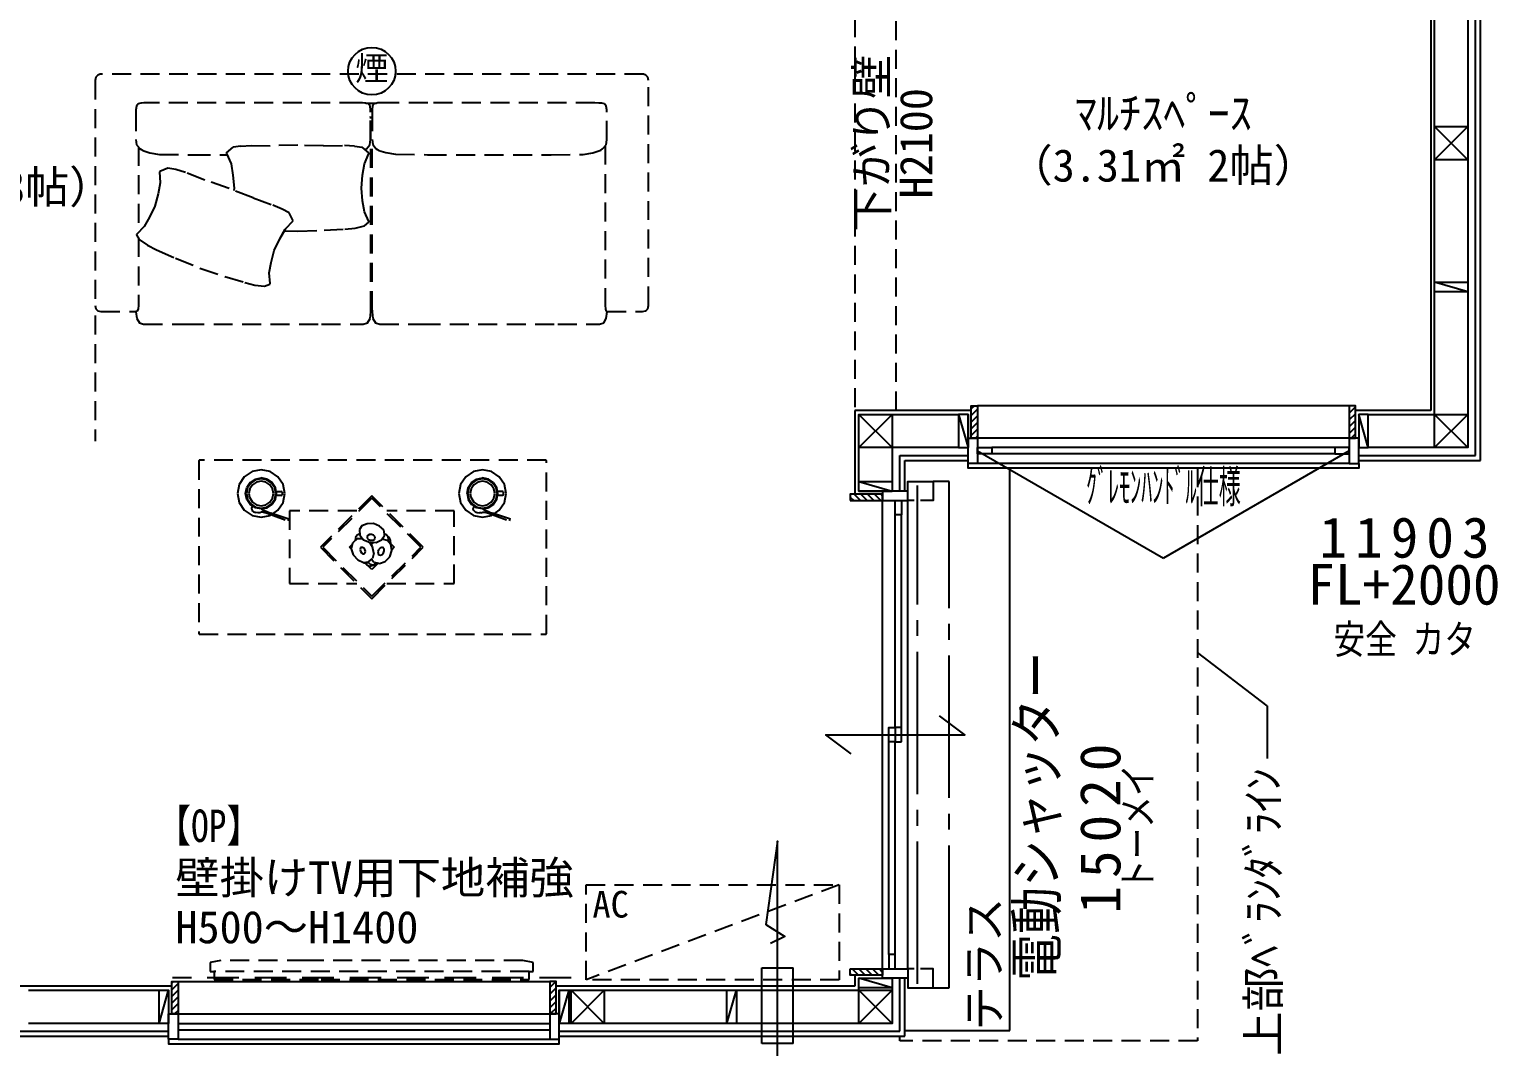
# Model space of a CAD drawing. Units: millimetres at full size, sheet at 1:50. Extents: x -9500 to 10017, y -6925 to 6925.
# Drawn here: x 475 to 5117, y -2091 to 1125 of the extents above; entities that cross this region are included whole.
import ezdxf
from ezdxf.enums import TextEntityAlignment as Align

# ---------------------------------------------------------------- set-up
doc = ezdxf.new("R2010")
doc.units = ezdxf.units.MM
doc.header["$LTSCALE"] = 50
for name, pattern in [('CHAIN2', [12, 9, -1, 1, -1]), ('DASHED1', [1.8, 1.2, -0.6]), ('DASHED2', [3, 2, -1])]:
    doc.linetypes.add(name, pattern=pattern)
for name, color, linetype in [('0-0_データ 001', 4, 'Continuous'), ('0-9_部屋', 7, 'Continuous'), ('0-A_柱', 5, 'Continuous'), ('0-B_壁', 3, 'Continuous'), ('1-1_建具(金属窓)', 5, 'Continuous'), ('1-3_建具(金属戸)', 5, 'Continuous'), ('1-8_手摺', 5, 'DASHED1'), ('2-E_ポーチ', 5, 'Continuous'), ('3-C_外壁仕上', 3, 'Continuous'), ('3-D_内壁仕上', 3, 'Continuous'), ('C-5_ﾚｲﾔ-197', 134, 'DASHED1')]:
    doc.layers.add(name, color=color, linetype=linetype)
doc.styles.add('ＭＳ ゴシック', font='')
doc.styles.get('ＭＳ ゴシック').set_extended_font_data('MS Gothic')

msp = doc.modelspace()

# ---------------------------------------------------------------- linework, layer by layer
at = {"layer": '0-0_データ 001'}
for q in [(4168, -845.39), (4387.71, -1180.18)]:
    msp.add_line((4387.71, -1013.87), q, dxfattribs=at)
at = {"layer": '0-0_データ 001', "color": 2, "linetype": 'DASHED2'}
msp.add_line((2187.5, -1873.87), (927.5, -1873.87), dxfattribs=at)
at = {"layer": '0-0_データ 001'}
msp.add_circle((1557.5, 992.5), 75, dxfattribs=at)
at = {"layer": '0-A_柱'}
for p, q in [((5022.5, 712.5), (4917.5, 817.5)), ((4917.5, 712.5), (5022.5, 817.5)), ((3202.5, -197.5), (3097.5, -92.5)), ((3097.5, -197.5), (3202.5, -92.5)), ((3412.5, -92.5), (3442.5, -197.5)), ((4707.5, -197.5), (4677.5, -92.5)), ((5022.5, -197.5), (4917.5, -92.5)), ((4917.5, -197.5), (5022.5, -92.5)), ((3097.5, -305), (3202.5, -335)), ((3202.5, -1905), (3097.5, -1875)), ((885.01, -2017.5), (915.01, -1912.5)), ((2180, -1912.5), (2150, -2017.5)), ((2292.5, -2017.5), (2187.5, -1912.5)), ((2187.5, -2017.5), (2292.5, -1912.5)), ((3202.5, -2017.5), (3097.5, -1912.5)), ((3097.5, -2017.5), (3202.5, -1912.5))]:
    msp.add_line(p, q, dxfattribs=at)
at = {"layer": '0-A_柱', "color": 3}
for points in [[(4917.5, 712.5), (4917.5, 817.5), (5022.5, 817.5), (5022.5, 712.5)], [(3097.5, -197.5), (3097.5, -92.5), (3202.5, -92.5), (3202.5, -197.5)], [(3412.5, -92.5), (3412.5, -197.5), (3442.5, -197.5), (3442.5, -92.5)], [(4707.5, -197.5), (4707.5, -92.5), (4677.5, -92.5), (4677.5, -197.5)], [(4917.5, -197.5), (4917.5, -92.5), (5022.5, -92.5), (5022.5, -197.5)], [(3097.5, -305), (3202.5, -305), (3202.5, -335), (3097.5, -335)], [(3202.5, -1905), (3097.5, -1905), (3097.5, -1875), (3202.5, -1875)], [(885.01, -2017.5), (885.01, -1912.5), (915.01, -1912.5), (915.01, -2017.5)], [(2180, -1912.5), (2180, -2017.5), (2150, -2017.5), (2150, -1912.5)], [(2187.5, -2017.5), (2187.5, -1912.5), (2292.5, -1912.5), (2292.5, -2017.5)], [(3097.5, -2017.5), (3097.5, -1912.5), (3202.5, -1912.5), (3202.5, -2017.5)]]:
    msp.add_lwpolyline(points, close=True, dxfattribs=at)
at = {"layer": '0-B_壁', "color": 4, "linetype": 'DASHED1'}
for p, q in [((3085, 1610), (3085, -80)), ((3215, -80), (3215, 1610))]:
    msp.add_line(p, q, dxfattribs=at)
at = {"layer": '0-B_壁'}
for p, q in [((4917.5, 817.5), (4917.5, 1622.5)), ((5022.5, 1622.5), (5022.5, 817.5)), ((4917.5, -92.5), (4917.5, 712.5)), ((5022.5, 712.5), (5022.5, -92.5)), ((3202.5, -92.5), (3412.5, -92.5)), ((3442.5, -92.5), (3442.5, -197.5)), ((4677.5, -92.5), (4677.5, -197.5)), ((4707.5, -92.5), (4917.5, -92.5)), ((3097.5, -305), (3097.5, -197.5)), ((3202.5, -197.5), (3202.5, -305)), ((3412.5, -197.5), (3202.5, -197.5)), ((4917.5, -197.5), (4707.5, -197.5)), ((3097.5, -335), (3202.5, -335)), ((3097.5, -1875), (3202.5, -1875)), ((472.5, -1912.5), (885.01, -1912.5)), ((915.01, -1912.5), (915.01, -2017.5)), ((2150.01, -1912.5), (2150.01, -2017.5)), ((2180, -1912.5), (2187.5, -1912.5)), ((2292.5, -1912.5), (3097.5, -1912.5)), ((3097.5, -1912.5), (3097.5, -1905)), ((3202.5, -1905), (3202.5, -1912.5)), ((885.01, -2017.5), (472.5, -2017.5)), ((2187.5, -2017.5), (2180, -2017.5)), ((3097.5, -2017.5), (2292.5, -2017.5))]:
    msp.add_line(p, q, dxfattribs=at)
at = {"layer": '0-B_壁', "color": 5}
for p, q in [((5022.5, 295), (4917.5, 325)), ((2680, -2017.5), (2710, -1912.5))]:
    msp.add_line(p, q, dxfattribs=at)
at = {"layer": '0-B_壁'}
for points in [[(5022.5, 295), (4917.5, 295), (4917.5, 325), (5022.5, 325)], [(2680, -2017.5), (2680, -1912.5), (2710, -1912.5), (2710, -2017.5)]]:
    msp.add_lwpolyline(points, close=True, dxfattribs=at)
at = {"layer": '1-1_建具(金属窓)'}
for p, q in [((3462.35, -65), (3452.5, -74.85)), ((3472.5, -76.07), (3452.5, -96.07)), ((4650.29, -65), (4647.5, -67.79)), ((4667.5, -69.01), (4647.5, -89.01)), ((4667.5, -90.22), (4647.5, -110.22)), ((3472.5, -97.28), (3452.5, -117.28)), ((3472.5, -118.49), (3452.5, -138.49)), ((4667.5, -111.43), (4647.5, -131.43)), ((4667.5, -132.65), (4647.5, -152.65)), ((3472.5, -139.71), (3452.5, -159.71)), ((3472.5, -160.92), (3465.92, -167.5)), ((4667.5, -153.86), (4653.86, -167.5)), ((930.23, -1885), (925.01, -1890.22)), ((945.01, -1891.43), (925.01, -1911.43)), ((2139.38, -1885), (2120.01, -1904.37)), ((945.01, -1912.65), (925.01, -1932.65)), ((945.01, -1933.86), (925.01, -1953.86)), ((2140.01, -1905.59), (2120.01, -1925.59)), ((2140.01, -1926.8), (2120.01, -1946.8)), ((2140.01, -1948.01), (2120.01, -1968.01)), ((945.01, -1955.07), (925.01, -1975.07)), ((945.01, -1976.29), (933.8, -1987.5)), ((2140.01, -1969.23), (2121.74, -1987.5))]:
    msp.add_line(p, q, dxfattribs=at)
at = {"layer": '1-1_建具(金属窓)', "color": 7}
for p, q in [((4647.5, -65), (3472.5, -65)), ((4602.5, -197.5), (3517.5, -197.5)), ((4602.5, -217.5), (3517.5, -217.5)), ((945.01, -1885), (2120.01, -1885)), ((945.01, -2017.5), (2120.01, -2017.5)), ((945.01, -2037.5), (2120.01, -2037.5))]:
    msp.add_line(p, q, dxfattribs=at)
at = {"layer": '1-1_建具(金属窓)', "color": 4}
for p, q in [((4647.5, -167.5), (3472.5, -167.5)), ((3472.5, -207.5), (4060, -546.69)), ((4647.5, -207.5), (4060, -546.69)), ((4647.5, -247.5), (3472.5, -247.5)), ((945.01, -1987.5), (2120.01, -1987.5)), ((945.01, -2067.5), (2120.01, -2067.5))]:
    msp.add_line(p, q, dxfattribs=at)
at = {"layer": '1-1_建具(金属窓)', "color": 3}
for points in [[(3472.5, -65), (3472.5, -167.5), (3452.5, -167.5), (3452.5, -65)], [(4647.5, -65), (4647.5, -167.5), (4667.5, -167.5), (4667.5, -65)], [(945.01, -1885), (945.01, -1987.5), (925.01, -1987.5), (925.01, -1885)], [(2120.01, -1885), (2120.01, -1987.5), (2140.01, -1987.5), (2140.01, -1885)]]:
    msp.add_lwpolyline(points, close=True, dxfattribs=at)
at = {"layer": '1-1_建具(金属窓)', "color": 7}
for points in [[(3442.5, -167.5), (3472.5, -167.5), (3472.5, -247.5), (3442.5, -247.5)], [(4677.5, -167.5), (4647.5, -167.5), (4647.5, -247.5), (4677.5, -247.5)], [(3472.5, -197.5), (3517.5, -197.5), (3517.5, -217.5), (3472.5, -217.5)], [(4647.5, -197.5), (4602.5, -197.5), (4602.5, -217.5), (4647.5, -217.5)], [(915.01, -1987.5), (945.01, -1987.5), (945.01, -2067.5), (915.01, -2067.5)], [(2150.01, -1987.5), (2120.01, -1987.5), (2120.01, -2067.5), (2150.01, -2067.5)]]:
    msp.add_lwpolyline(points, close=True, dxfattribs=at)
at = {"layer": '1-1_建具(金属窓)', "color": 4}
for points in [[(4677.5, -247.5), (4677.5, -262.5), (3442.5, -262.5), (3442.5, -247.5)], [(915.01, -2067.5), (915.01, -2082.5), (2150.01, -2082.5), (2150.01, -2067.5)]]:
    msp.add_lwpolyline(points, dxfattribs=at)
at = {"layer": '1-3_建具(金属戸)', "color": 7, "linetype": 'CHAIN2'}
msp.add_line((3282.5, -1893), (3282.5, -317), dxfattribs=at)
at = {"layer": '1-3_建具(金属戸)'}
for p, q in [((3070, -353.64), (3081.36, -365)), ((3082.57, -345), (3102.57, -365)), ((3103.78, -345), (3123.78, -365)), ((3125, -345), (3145, -365)), ((3146.21, -345), (3166.21, -365)), ((3167.42, -345), (3172.5, -350.08)), ((3076.43, -1845), (3096.43, -1865)), ((3097.65, -1845), (3117.65, -1865)), ((3118.86, -1845), (3138.86, -1865)), ((3140.07, -1845), (3160.07, -1865)), ((3161.29, -1845), (3172.5, -1856.21)), ((3070, -1859.78), (3075.22, -1865))]:
    msp.add_line(p, q, dxfattribs=at)
at = {"layer": '1-3_建具(金属戸)', "color": 4}
for p, q in [((3172.5, -1845), (3172.5, -365)), ((3252.5, -1845), (3252.5, -365))]:
    msp.add_line(p, q, dxfattribs=at)
at = {"layer": '1-3_建具(金属戸)', "color": 7}
for p, q in [((3212.5, -1082.5), (3212.5, -410)), ((3232.5, -1082.5), (3232.5, -410)), ((3192.5, -1800), (3192.5, -1127.5)), ((3212.5, -1800), (3212.5, -1127.5))]:
    msp.add_line(p, q, dxfattribs=at)
for points in [[(3272.5, -365), (3252.5, -365), (3252.5, -305), (3332.5, -305), (3332.5, -365), (3292.5, -365)], [(3072.5, -1165), (2992.5, -1105), (3432.5, -1105), (3352.5, -1045)], [(3272.5, -1845), (3252.5, -1845), (3252.5, -1905), (3332.5, -1905), (3332.5, -1845), (3292.5, -1845)]]:
    msp.add_lwpolyline(points, dxfattribs=at)
at = {"layer": '1-3_建具(金属戸)', "color": 4, "linetype": 'CHAIN2'}
msp.add_lwpolyline([(3332.5, -1905), (3382.5, -1905), (3382.5, -305), (3332.5, -305)], dxfattribs=at)
at = {"layer": '1-3_建具(金属戸)', "color": 3}
for points in [[(3070, -365), (3172.5, -365), (3172.5, -345), (3070, -345)], [(3070, -1845), (3172.5, -1845), (3172.5, -1865), (3070, -1865)]]:
    msp.add_lwpolyline(points, close=True, dxfattribs=at)
at = {"layer": '1-3_建具(金属戸)', "color": 7}
for points in [[(3172.5, -335), (3172.5, -365), (3252.5, -365), (3252.5, -335)], [(3232.5, -365), (3232.5, -410), (3212.5, -410), (3212.5, -365)], [(3212.5, -1082.5), (3212.5, -1127.5), (3192.5, -1127.5), (3192.5, -1082.5)], [(3232.5, -1127.5), (3232.5, -1082.5), (3212.5, -1082.5), (3212.5, -1127.5)], [(3212.5, -1845), (3212.5, -1800), (3192.5, -1800), (3192.5, -1845)], [(3172.5, -1875), (3172.5, -1845), (3252.5, -1845), (3252.5, -1875)]]:
    msp.add_lwpolyline(points, close=True, dxfattribs=at)
at = {"layer": '1-8_手摺'}
msp.add_line((4168, -262.5), (4168, -2073), dxfattribs=at)
msp.add_lwpolyline([(4168, -2073), (3227, -2073), (3227, -2058)], dxfattribs=at)
at = {"layer": '2-E_ポーチ', "color": 4}
for p, q in [((3575, -2040), (3575, -262.5)), ((3243, -2040), (3575, -2040))]:
    msp.add_line(p, q, dxfattribs=at)
at = {"layer": '3-C_外壁仕上'}
for p, q in [((5063, -238), (5063, 3588)), ((3243, -335), (3243, -238)), ((3243, -238), (3442.5, -238)), ((4677.5, -238), (5063, -238)), ((3243, -2058), (3243, -1875)), ((5, -2058), (915.01, -2058)), ((2150.01, -2058), (3243, -2058))]:
    msp.add_line(p, q, dxfattribs=at)
at = {"layer": '3-C_外壁仕上', "color": 7}
for p, q in [((5047, -222), (5047, 3572)), ((3227, -335), (3227, -222)), ((3227, -222), (3442.5, -222)), ((4677.5, -222), (5047, -222)), ((3227, -2042), (3227, -1875)), ((5, -2042), (915.01, -2042)), ((2150.01, -2042), (3227, -2042))]:
    msp.add_line(p, q, dxfattribs=at)
at = {"layer": '3-D_内壁仕上'}
for p, q in [((4905, 1610), (4905, -80)), ((3085, -80), (3085, -345)), ((3150, -80), (3085, -80)), ((3452.5, -80), (3150, -80)), ((4905, -80), (4667.5, -80)), ((925.01, -1900), (-5, -1900)), ((3085, -1900), (2140.01, -1900)), ((3085, -1865), (3085, -1900))]:
    msp.add_line(p, q, dxfattribs=at)
at = {"layer": 'C-5_ﾚｲﾔ-197'}
for p, q in [((690.82, 980.28), (684.56, 973.61)), ((698.57, 982.5), (690.82, 980.28)), ((2416.36, 982.5), (698.57, 982.5)), ((2424.11, 980.28), (2416.36, 982.5)), ((2430.38, 973.61), (2424.11, 980.28)), ((684.56, 973.61), (682.47, 962.5)), ((682.47, 962.5), (682.47, 252.01)), ((2432.47, 962.5), (2430.38, 973.61)), ((2432.47, 252.01), (2432.47, 962.5)), ((813.48, 882.26), (811.77, 870.52)), ((818.61, 889.2), (813.48, 882.26)), ((827.16, 891.37), (818.61, 889.2)), ((829.65, 891.69), (827.16, 891.37)), ((837.09, 891.86), (829.65, 891.69)), ((849.48, 891.91), (837.09, 891.86)), ((1515.85, 891.91), (849.48, 891.91)), ((1528.24, 891.86), (1515.85, 891.91)), ((1535.68, 891.69), (1528.24, 891.86)), ((1538.17, 891.37), (1535.68, 891.69)), ((1546.72, 889.2), (1538.17, 891.37)), ((1538.17, 891.37), (1572.75, 891.37)), ((1551.85, 882.26), (1546.72, 889.2)), ((1553.56, 870.52), (1551.85, 882.26)), ((1560.14, 882.56), (1558.42, 870.83)), ((1565.27, 889.5), (1560.14, 882.56)), ((1573.82, 891.66), (1565.27, 889.5)), ((1576.32, 891.99), (1573.82, 891.66)), ((1583.76, 892.15), (1576.32, 891.99)), ((1596.14, 892.19), (1583.76, 892.15)), ((1734.11, 892.04), (1596.14, 892.19)), ((2262.52, 891.82), (1734.11, 892.04)), ((2274.9, 891.76), (2262.52, 891.82)), ((2282.34, 891.59), (2274.9, 891.76)), ((2284.84, 891.26), (2282.34, 891.59)), ((2293.39, 889.09), (2284.84, 891.26)), ((2298.51, 882.14), (2293.39, 889.09)), ((2300.22, 870.41), (2298.51, 882.14)), ((811.77, 870.52), (811.51, 862.94)), ((811.51, 862.94), (811.51, 775.99)), ((1553.83, 862.94), (1553.56, 870.52)), ((1553.83, 775.99), (1553.83, 862.94)), ((1554.7, 842.3), (1553.83, 849.17)), ((1554.7, 236.5), (1554.7, 842.3)), ((1558.15, 863.24), (1558.1, 776.3)), ((1558.42, 870.83), (1558.15, 863.24)), ((2300.47, 862.83), (2300.22, 870.41)), ((2300.42, 775.88), (2300.47, 862.83)), ((811.51, 775.99), (813.99, 759.93)), ((813.99, 759.93), (824.71, 746.86)), ((819.42, 753.31), (819.41, 482.58)), ((824.71, 746.86), (830.35, 743.27)), ((830.35, 743.27), (833.61, 741.41)), ((1098.46, 733.9), (1119.16, 751.99)), ((1143.73, 755.65), (1119.16, 751.99)), ((1143.73, 755.65), (1175.7, 757.46)), ((1175.7, 757.46), (1241.69, 756.64)), ((1323.23, 758.19), (1241.69, 756.64)), ((1404.78, 756.72), (1323.23, 758.19)), ((1404.78, 756.72), (1470.76, 757.61)), ((1502.74, 755.83), (1470.76, 757.61)), ((1502.74, 755.83), (1527.29, 752.2)), ((1547.99, 734.13), (1527.29, 752.2)), ((1536.45, 744.21), (1540.62, 746.86)), ((1540.62, 746.86), (1551.34, 759.93)), ((1551.34, 759.93), (1553.83, 775.99)), ((1558.1, 776.3), (1560.58, 760.23)), ((1558.4, 236.5), (1558.4, 774.44)), ((1560.58, 760.23), (1571.29, 747.15)), ((1571.29, 747.15), (1576.93, 743.57)), ((1576.93, 743.57), (1580.19, 741.7)), ((2278.3, 741.31), (2281.56, 743.17)), ((2281.56, 743.17), (2287.21, 746.75)), ((2287.21, 746.75), (2297.93, 759.82)), ((2295.53, 756.89), (2295.53, 252.01)), ((2297.93, 759.82), (2300.42, 775.88)), ((833.61, 741.41), (855.73, 734.62)), ((855.73, 734.62), (886.21, 729.38)), ((886.21, 729.38), (987.49, 728.23)), ((987.49, 728.23), (1099.93, 728.23)), ((1098.23, 732.28), (1098.44, 732.53)), ((1098.23, 732.28), (1098.42, 731.72)), ((1098.25, 733.6), (1098.46, 733.9)), ((1098.25, 733.6), (1098.73, 732.52)), ((1098.42, 731.72), (1112.44, 699.25)), ((1098.73, 732.52), (1098.44, 732.53)), ((1112.44, 699.25), (1118.53, 663.93)), ((1528.05, 664.14), (1534.12, 699.69)), ((1534.12, 699.69), (1548.03, 731.95)), ((1547.7, 732.74), (1548.2, 733.83)), ((1548.01, 732.75), (1547.7, 732.74)), ((1548.2, 733.83), (1547.99, 734.13)), ((1548.23, 732.5), (1548.01, 732.75)), ((1548.03, 731.95), (1548.23, 732.5)), ((1580.19, 741.7), (1602.31, 734.9)), ((1602.31, 734.9), (1632.78, 729.64)), ((1632.78, 729.64), (1734.06, 728.43)), ((1734.06, 728.43), (2124.42, 728.22)), ((2124.42, 728.22), (2225.7, 729.31)), ((2225.7, 729.31), (2256.18, 734.53)), ((2256.18, 734.53), (2278.3, 741.31)), ((886.63, 674.46), (886.33, 674.3)), ((886.33, 674.3), (888.55, 639.3)), ((886.93, 674.34), (886.63, 674.46)), ((887.13, 675.76), (886.82, 675.54)), ((886.82, 675.54), (886.87, 675.11)), ((886.87, 675.11), (886.93, 674.34)), ((913.06, 686.01), (887.13, 675.76)), ((937.57, 681.31), (913.06, 686.01)), ((968.17, 671.85), (937.57, 681.31)), ((1029.78, 648.21), (968.17, 671.85)), ((1118.53, 663.93), (1122.14, 622.56)), ((1524.52, 622.77), (1528.05, 664.14)), ((882.28, 604.34), (871.87, 565.82)), ((888.55, 639.3), (882.28, 604.34)), ((1106.78, 621.31), (1029.78, 648.21)), ((1182.7, 591.52), (1106.78, 621.31)), ((1122.14, 622.56), (1121.53, 615.52)), ((1528.11, 582.54), (1524.52, 622.77)), ((871.87, 565.82), (855.09, 530.42)), ((1182.7, 591.52), (1244.83, 569.31)), ((1274.2, 556.54), (1244.83, 569.31)), ((1534.22, 548.13), (1528.11, 582.54)), ((855.09, 530.42), (837.88, 501.15)), ((1295.75, 544.16), (1274.2, 556.54)), ((1308.28, 517.9), (1283.97, 492.73)), ((1308.63, 519.52), (1295.75, 544.16)), ((1308.28, 517.9), (1308.63, 519.52)), ((1548.2, 516.85), (1534.22, 548.13)), ((1534.43, 503.54), (1548.24, 514.65)), ((1547.96, 516.01), (1548.22, 516.01)), ((1548.44, 514.96), (1547.96, 516.01)), ((1548.41, 516.29), (1548.2, 516.85)), ((1548.22, 516.01), (1548.41, 516.29)), ((1548.24, 514.65), (1548.44, 514.96)), ((814.26, 476.58), (813.44, 475.76)), ((813.44, 475.76), (813.51, 475.4)), ((813.51, 475.4), (822.44, 459.85)), ((814.32, 477.46), (813.93, 477.01)), ((813.93, 477.01), (814.01, 476.67)), ((814.01, 476.67), (814.26, 476.58)), ((837.88, 501.15), (814.32, 477.46)), ((819.41, 465.12), (819.41, 252.01)), ((1266.38, 462.51), (1283.97, 492.73)), ((1266.38, 462.51), (1281.28, 488.1)), ((1283.97, 492.73), (1281.28, 488.1)), ((1281.28, 488.1), (1323.43, 486.81)), ((1323.43, 486.81), (1406.55, 489.44)), ((1406.55, 489.44), (1472.39, 493.04)), ((1472.39, 493.04), (1504.39, 496.56)), ((1504.39, 496.56), (1534.43, 503.54)), ((822.44, 459.85), (847.87, 442.28)), ((847.87, 442.28), (876.66, 427.88)), ((876.66, 427.88), (937.11, 401.55)), ((1239.05, 388.14), (1249.19, 426.07)), ((1249.19, 426.07), (1266.38, 462.51)), ((937.11, 401.55), (1014.13, 370.18)), ((1233.23, 354.74), (1239.05, 388.14)), ((1014.13, 370.18), (1092.99, 343.77)), ((1092.99, 343.77), (1156.02, 324.33)), ((1235.82, 321.22), (1233.23, 354.75)), ((1156.02, 324.33), (1187.24, 316.49)), ((1187.24, 316.49), (1218.11, 313.19)), ((1218.11, 313.19), (1235.09, 319.13)), ((1235.09, 319.13), (1235.38, 319.36)), ((1235.28, 320.54), (1235.54, 320.42)), ((1235.38, 319.36), (1235.28, 320.54)), ((1235.54, 320.42), (1235.83, 320.62)), ((1235.83, 320.62), (1235.82, 321.22)), ((682.47, 252.01), (684.56, 241.39)), ((684.56, 241.39), (690.16, 235.43)), ((690.16, 235.43), (691.74, 234.53)), ((691.74, 234.53), (701.27, 232.5)), ((701.27, 232.5), (811.79, 232.5)), ((811.79, 232.5), (811.79, 232.06)), ((814.31, 232.5), (811.79, 232.5)), ((816.08, 234.15), (814.31, 232.5)), ((817.16, 235.68), (816.08, 234.15)), ((818.78, 241.39), (817.16, 235.68)), ((819.41, 252.01), (818.78, 241.39)), ((1554.69, 232.06), (1554.7, 236.5)), ((1554.7, 236.5), (1558.4, 236.5)), ((1558.4, 236.5), (1558.4, 232.06)), ((2295.51, 252), (2296.15, 241.39)), ((2296.15, 241.39), (2297.77, 235.68)), ((2297.77, 235.68), (2298.86, 234.14)), ((2298.86, 234.14), (2300.62, 232.5)), ((2300.62, 232.5), (2301.3, 232.5)), ((2301.3, 232.5), (2413.66, 232.5)), ((2301.3, 232.06), (2301.3, 232.5)), ((2413.66, 232.5), (2423.19, 234.53)), ((2423.19, 234.53), (2424.77, 235.43)), ((2424.77, 235.43), (2430.38, 241.39)), ((2430.38, 241.39), (2432.47, 252.01)), ((682.47, 219.63), (682.47, -176.83)), ((811.79, 232.06), (814.51, 210.43)), ((814.51, 210.43), (822.57, 197.43)), ((822.57, 197.43), (835.99, 193.07)), ((835.99, 193.07), (967.55, 192.5)), ((967.55, 192.5), (1398.93, 192.5)), ((1398.93, 192.5), (1530.49, 193.07)), ((1530.49, 193.07), (1543.91, 197.43)), ((1543.91, 197.43), (1551.97, 210.43)), ((1551.97, 210.43), (1554.69, 232.06)), ((1558.4, 232.06), (1561.12, 210.43)), ((1561.12, 210.43), (1569.19, 197.43)), ((1569.19, 197.43), (1582.6, 193.07)), ((1582.6, 193.07), (1714.17, 192.5)), ((1714.17, 192.5), (2145.54, 192.5)), ((2145.54, 192.5), (2277.11, 193.07)), ((2277.11, 193.07), (2290.52, 197.43)), ((2290.52, 197.43), (2298.59, 210.43)), ((2298.59, 210.43), (2301.3, 232.06)), ((1011.63, -237.5), (1010.13, -239)), ((1010.13, -239), (1010.13, -786)), ((2108.63, -237.5), (1011.63, -237.5)), ((1178.74, -273.14), (1154.38, -289.42)), ((1207.47, -267.43), (1178.74, -273.14)), ((1236.2, -273.14), (1207.47, -267.43)), ((1260.55, -289.42), (1236.2, -273.14)), ((1878.74, -273.14), (1854.38, -289.42)), ((1907.47, -267.43), (1878.74, -273.14)), ((1936.2, -273.14), (1907.47, -267.43)), ((1960.55, -289.42), (1936.2, -273.14)), ((2110.13, -239), (2108.63, -237.5)), ((2110.13, -786), (2110.13, -239)), ((1138.11, -313.77), (1132.39, -342.5)), ((1154.38, -289.42), (1138.11, -313.77)), ((1158.51, -342.5), (1162.24, -323.77)), ((1164.44, -324.68), (1160.9, -342.5)), ((1172.85, -307.88), (1162.24, -323.77)), ((1174.54, -309.57), (1164.44, -324.68)), ((1179.89, -314.92), (1171.44, -327.57)), ((1188.73, -297.27), (1172.85, -307.88)), ((1189.65, -299.48), (1174.54, -309.57)), ((1192.54, -306.47), (1179.89, -314.92)), ((1188.73, -297.27), (1207.47, -293.54)), ((1207.47, -295.93), (1189.65, -299.48)), ((1207.47, -303.5), (1192.54, -306.47)), ((1226.2, -297.27), (1207.47, -293.54)), ((1225.29, -299.48), (1207.47, -295.93)), ((1222.39, -306.47), (1207.47, -303.5)), ((1235.04, -314.92), (1222.39, -306.47)), ((1240.39, -309.57), (1225.29, -299.48)), ((1226.2, -297.27), (1242.08, -307.88)), ((1243.5, -327.58), (1235.04, -314.92)), ((1250.49, -324.68), (1240.39, -309.57)), ((1242.08, -307.88), (1252.7, -323.77)), ((1254.03, -342.5), (1250.49, -324.68)), ((1256.42, -342.5), (1252.7, -323.77)), ((1276.82, -313.77), (1260.55, -289.42)), ((1282.54, -342.5), (1276.82, -313.77)), ((1838.11, -313.77), (1832.39, -342.5)), ((1854.38, -289.42), (1838.11, -313.77)), ((1858.51, -342.5), (1862.24, -323.77)), ((1864.44, -324.68), (1860.9, -342.5)), ((1862.24, -323.77), (1872.85, -307.88)), ((1874.54, -309.57), (1864.44, -324.68)), ((1879.89, -314.92), (1871.44, -327.57)), ((1872.85, -307.88), (1888.73, -297.27)), ((1889.65, -299.48), (1874.54, -309.57)), ((1892.54, -306.47), (1879.89, -314.92)), ((1888.73, -297.27), (1907.47, -293.54)), ((1907.47, -295.93), (1889.65, -299.48)), ((1907.47, -303.5), (1892.54, -306.47)), ((1926.2, -297.27), (1907.47, -293.54)), ((1925.29, -299.48), (1907.47, -295.93)), ((1922.39, -306.47), (1907.47, -303.5)), ((1935.04, -314.92), (1922.39, -306.47)), ((1940.39, -309.57), (1925.29, -299.48)), ((1942.08, -307.88), (1926.2, -297.27)), ((1943.5, -327.58), (1935.04, -314.92)), ((1950.49, -324.68), (1940.39, -309.57)), ((1942.08, -307.88), (1952.7, -323.77)), ((1954.03, -342.5), (1950.49, -324.68)), ((1956.42, -342.5), (1952.7, -323.77)), ((1976.82, -313.77), (1960.55, -289.42)), ((1982.54, -342.5), (1976.82, -313.77)), ((1132.39, -342.5), (1138.11, -371.23)), ((1138.11, -371.23), (1154.38, -395.58)), ((1162.24, -361.23), (1158.51, -342.5)), ((1160.9, -342.5), (1164.44, -360.32)), ((1172.85, -377.12), (1162.24, -361.23)), ((1164.44, -360.32), (1174.54, -375.43)), ((1171.44, -327.58), (1168.47, -342.5)), ((1168.47, -342.5), (1170.82, -354.36)), ((1170.82, -354.36), (1179.89, -370.08)), ((1179.89, -370.08), (1192.54, -378.53)), ((1222.39, -378.53), (1235.04, -370.08)), ((1235.04, -370.08), (1243.5, -357.42)), ((1240.39, -375.43), (1250.49, -360.32)), ((1252.7, -361.23), (1242.08, -377.12)), ((1246.47, -342.5), (1243.5, -327.57)), ((1243.5, -357.42), (1246.47, -342.5)), ((1250.49, -360.32), (1254.03, -342.5)), ((1252.7, -361.23), (1256.42, -342.5)), ((1255.23, -336.5), (1270.89, -336.5)), ((1270.89, -348.5), (1255.23, -348.5)), ((1260.55, -395.58), (1276.82, -371.23)), ((1272.85, -337.32), (1270.89, -336.5)), ((1270.89, -348.5), (1272.85, -347.68)), ((1272.85, -337.32), (1274.25, -339.47)), ((1274.25, -345.53), (1272.85, -347.68)), ((1274.25, -339.47), (1274.25, -345.53)), ((1276.82, -371.23), (1282.54, -342.5)), ((1557.47, -349.87), (1394.83, -512.5)), ((1557.47, -357.55), (1402.51, -512.5)), ((1720.1, -512.5), (1557.47, -349.87)), ((1712.42, -512.5), (1557.47, -357.55)), ((1832.39, -342.5), (1838.11, -371.23)), ((1838.11, -371.23), (1854.38, -395.58)), ((1858.51, -342.5), (1862.24, -361.23)), ((1860.9, -342.5), (1864.44, -360.32)), ((1862.24, -361.23), (1872.85, -377.12)), ((1864.44, -360.32), (1874.54, -375.43)), ((1871.44, -327.58), (1868.47, -342.5)), ((1868.47, -342.5), (1870.82, -354.36)), ((1870.82, -354.36), (1879.89, -370.08)), ((1879.89, -370.08), (1892.54, -378.53)), ((1922.39, -378.53), (1935.04, -370.08)), ((1935.04, -370.08), (1943.5, -357.42)), ((1940.39, -375.43), (1950.49, -360.32)), ((1952.7, -361.23), (1942.08, -377.12)), ((1946.47, -342.5), (1943.5, -327.57)), ((1943.5, -357.42), (1946.47, -342.5)), ((1950.49, -360.32), (1954.03, -342.5)), ((1952.7, -361.23), (1956.42, -342.5)), ((1970.89, -336.5), (1955.23, -336.5)), ((1970.89, -348.5), (1955.23, -348.5)), ((1960.55, -395.58), (1976.82, -371.23)), ((1972.85, -337.32), (1970.89, -336.5)), ((1972.85, -347.68), (1970.89, -348.5)), ((1972.85, -337.32), (1974.25, -339.47)), ((1972.85, -347.68), (1974.25, -345.53)), ((1974.25, -345.53), (1974.25, -339.47)), ((1976.82, -371.23), (1982.54, -342.5)), ((1154.38, -395.58), (1178.74, -411.86)), ((1181.73, -383.05), (1172.85, -377.12)), ((1174.54, -375.43), (1189.65, -385.52)), ((1177.73, -392.07), (1178.49, -387.01)), ((1177.73, -392.07), (1179.74, -396.69)), ((1181.68, -383.01), (1178.49, -387.01)), ((1178.49, -387.01), (1181.73, -383.05)), ((1178.74, -411.86), (1207.47, -417.57)), ((1184.17, -400.27), (1179.74, -396.69)), ((1181.68, -383.01), (1188.73, -387.73)), ((1184.17, -400.27), (1190.5, -402.61)), ((1207.47, -391.45), (1188.73, -387.73)), ((1189.65, -385.52), (1207.47, -389.07)), ((1197.44, -403.56), (1190.5, -402.61)), ((1192.54, -378.53), (1207.47, -381.5)), ((1203.62, -403.16), (1197.44, -403.56)), ((1208.42, -401.49), (1203.62, -403.16)), ((1207.47, -381.5), (1222.39, -378.53)), ((1207.47, -389.07), (1225.29, -385.52)), ((1207.47, -391.45), (1226.2, -387.73)), ((1207.47, -417.57), (1236.2, -411.86)), ((1213.51, -401.25), (1208.42, -401.49)), ((1211.44, -394.66), (1209.5, -391.05)), ((1215.42, -396.63), (1211.44, -394.66)), ((1213.51, -401.25), (1226.76, -405.22)), ((1215.42, -396.63), (1244.17, -406.53)), ((1228.42, -401.18), (1215.42, -396.63)), ((1225.29, -385.52), (1240.39, -375.43)), ((1226.2, -387.73), (1242.08, -377.12)), ((1226.76, -405.22), (1293.29, -429.14)), ((1295.47, -423.97), (1228.42, -401.18)), ((1236.2, -411.86), (1239.35, -409.75)), ((1244.17, -406.53), (1260.55, -395.58)), ((1297.47, -397.5), (1297.47, -627.5)), ((1509.83, -397.5), (1297.47, -397.5)), ((1817.47, -397.5), (1605.1, -397.5)), ((1817.47, -627.5), (1817.47, -397.5)), ((1854.38, -395.58), (1878.74, -411.86)), ((1881.73, -383.05), (1872.85, -377.12)), ((1874.54, -375.43), (1889.65, -385.52)), ((1877.73, -392.07), (1878.49, -387.01)), ((1879.74, -396.69), (1877.73, -392.07)), ((1881.68, -383.01), (1878.49, -387.01)), ((1878.49, -387.01), (1881.73, -383.05)), ((1878.74, -411.86), (1907.47, -417.57)), ((1884.17, -400.27), (1879.74, -396.69)), ((1888.73, -387.73), (1881.68, -383.01)), ((1884.17, -400.27), (1890.5, -402.61)), ((1907.47, -391.45), (1888.73, -387.73)), ((1889.65, -385.52), (1907.47, -389.07)), ((1890.5, -402.61), (1897.44, -403.56)), ((1892.54, -378.53), (1907.47, -381.5)), ((1903.62, -403.16), (1897.44, -403.56)), ((1903.62, -403.16), (1908.42, -401.49)), ((1907.47, -381.5), (1922.39, -378.53)), ((1907.47, -389.07), (1925.29, -385.52)), ((1907.47, -391.45), (1926.2, -387.73)), ((1907.47, -417.57), (1936.2, -411.86)), ((1908.42, -401.49), (1913.51, -401.25)), ((1911.44, -394.66), (1909.5, -391.05)), ((1915.42, -396.63), (1911.44, -394.66)), ((1913.51, -401.25), (1926.76, -405.22)), ((1915.42, -396.63), (1944.17, -406.53)), ((1928.42, -401.18), (1915.42, -396.63)), ((1925.29, -385.52), (1940.39, -375.43)), ((1942.08, -377.12), (1926.2, -387.73)), ((1926.76, -405.22), (1993.29, -429.14)), ((1995.47, -423.97), (1928.42, -401.18)), ((1936.2, -411.86), (1939.35, -409.75)), ((1944.17, -406.53), (1960.55, -395.58)), ((1293.29, -429.14), (1295.38, -424.41)), ((1295.38, -424.41), (1295.47, -423.97)), ((1518.7, -456.52), (1518.58, -457.63)), ((1518.58, -457.63), (1519.94, -473.89)), ((1526.26, -445.04), (1518.7, -456.52)), ((1542.46, -438.41), (1526.26, -445.04)), ((1563.07, -437.66), (1542.46, -438.41)), ((1582.15, -445.48), (1563.07, -437.66)), ((1595.02, -457.25), (1582.15, -445.48)), ((1598.09, -470.65), (1595.02, -457.25)), ((1993.29, -429.14), (1995.38, -424.41)), ((1995.38, -424.41), (1995.47, -423.97)), ((1486.76, -512.5), (1495.53, -503.73)), ((1496.52, -499.26), (1492.48, -517.39)), ((1499.19, -496.79), (1496.52, -499.26)), ((1510.2, -486.99), (1499.19, -496.79)), ((1506.44, -481.4), (1504.53, -492.04)), ((1511.06, -474.01), (1506.44, -481.4)), ((1513.92, -485.33), (1510.2, -486.99)), ((1517.68, -470.84), (1511.06, -474.01)), ((1513.92, -485.33), (1528.1, -484.31)), ((1519.74, -471.52), (1517.68, -470.84)), ((1519.94, -473.89), (1531.4, -488.52)), ((1531.4, -488.52), (1550.17, -496.03)), ((1544.95, -474.81), (1542.42, -478.98)), ((1542.42, -478.98), (1543.31, -483.89)), ((1543.31, -483.89), (1547.4, -488.17)), ((1550.23, -472.43), (1544.95, -474.81)), ((1547.4, -488.17), (1553.6, -490.58)), ((1559.71, -511.1), (1550.04, -495.98)), ((1550.17, -496.03), (1552.18, -496.35)), ((1556.87, -472.4), (1550.23, -472.43)), ((1552.18, -496.35), (1570.74, -497.14)), ((1553.6, -490.58), (1560.26, -490.46)), ((1556.25, -504.24), (1555.9, -505.14)), ((1563.99, -496.86), (1556.25, -504.24)), ((1563.09, -474.72), (1556.87, -472.4)), ((1560.26, -490.46), (1565.58, -487.86)), ((1567.22, -478.77), (1563.09, -474.72)), ((1565.58, -487.86), (1568.13, -483.55)), ((1568.13, -483.55), (1567.22, -478.77)), ((1570.74, -497.14), (1587.97, -489.46)), ((1587.97, -489.46), (1597.24, -475.01)), ((1590.57, -485.41), (1606.26, -490.27)), ((1597.93, -471.44), (1597.24, -475.01)), ((1597.24, -475.01), (1597.36, -474.34)), ((1597.36, -474.34), (1598.09, -470.65)), ((1603.18, -471.99), (1597.93, -471.44)), ((1609.18, -480.9), (1603.18, -471.99)), ((1617.88, -503.73), (1606.26, -490.27)), ((1611.93, -480.64), (1608.01, -479.15)), ((1611.67, -492.39), (1609.18, -480.9)), ((1610.53, -495.22), (1611.67, -492.39)), ((1616.19, -491.04), (1611.93, -480.64)), ((1617.44, -503.21), (1616.19, -491.04)), ((1617.27, -501.6), (1628.18, -512.5)), ((1620.86, -522.85), (1617.88, -503.73)), ((1394.83, -512.5), (1557.47, -675.13)), ((1402.51, -512.5), (1557.47, -667.45)), ((1492.89, -518.64), (1486.76, -512.5)), ((1492.48, -517.39), (1498.82, -536.66)), ((1498.82, -536.66), (1513.61, -552.02)), ((1513.61, -552.02), (1530.94, -560.27)), ((1522.09, -513.98), (1520.58, -519.26)), ((1520.58, -519.26), (1521.74, -525.27)), ((1521.74, -525.27), (1525.25, -530.41)), ((1523.46, -512.87), (1522.09, -513.98)), ((1528.08, -512.79), (1523.46, -512.87)), ((1525.25, -530.41), (1529.88, -533.14)), ((1532.55, -515.09), (1528.08, -512.79)), ((1529.88, -533.14), (1532.9, -532.84)), ((1535.87, -519.53), (1532.55, -515.09)), ((1532.9, -532.84), (1536.07, -529.78)), ((1537.16, -524.91), (1535.87, -519.53)), ((1536.07, -529.78), (1537.16, -524.91)), ((1546.98, -558.8), (1559.26, -548.41)), ((1561.48, -557.4), (1556.48, -550.76)), ((1557.47, -667.45), (1712.42, -512.5)), ((1557.47, -675.13), (1720.1, -512.5)), ((1564.06, -530.91), (1559.26, -548.41)), ((1564.06, -530.91), (1559.71, -511.1)), ((1578.59, -520.55), (1576.47, -525.85)), ((1576.47, -525.85), (1577.65, -530.98)), ((1577.65, -530.98), (1578.89, -536.09)), ((1583.59, -515.59), (1578.59, -520.55)), ((1578.89, -536.09), (1584.45, -537.44)), ((1591.32, -512.17), (1583.59, -515.59)), ((1584.45, -537.44), (1590.31, -535.43)), ((1590.31, -535.43), (1594.9, -530.58)), ((1596.03, -518.02), (1591.32, -512.17)), ((1594.9, -530.58), (1596.99, -524.21)), ((1596.99, -524.21), (1596.03, -518.02)), ((1600.22, -557.48), (1614.4, -542.53)), ((1614.4, -542.53), (1620.86, -522.85)), ((1628.18, -512.5), (1620.45, -520.22)), ((1530.83, -560.22), (1532.16, -561.71)), ((1530.94, -560.27), (1546.28, -559.05)), ((1532.16, -561.71), (1542.54, -562.13)), ((1535.93, -561.86), (1541.46, -568.48)), ((1541.46, -568.48), (1550.69, -571.95)), ((1542.54, -562.13), (1547.11, -560.78)), ((1557.47, -583.21), (1543.51, -569.25)), ((1546.2, -559.06), (1546.3, -560.02)), ((1546.28, -559.05), (1546.98, -558.8)), ((1546.3, -560.02), (1552.09, -565.46)), ((1550.69, -571.95), (1561.83, -569.22)), ((1552.09, -565.46), (1561, -567.63)), ((1577.9, -562.77), (1557.47, -583.21)), ((1561, -567.63), (1570.69, -564.83)), ((1564.99, -559.53), (1561.48, -557.4)), ((1561.83, -569.22), (1567.35, -565.79)), ((1564.99, -559.53), (1578.68, -562.97)), ((1565.06, -567.22), (1574.64, -564.34)), ((1574.76, -561.99), (1570.69, -564.83)), ((1574.64, -564.34), (1576.15, -562.34)), ((1578.68, -562.97), (1582.14, -563.7)), ((1582.14, -563.7), (1600.22, -557.48)), ((1297.47, -627.5), (1509.83, -627.5)), ((1605.1, -627.5), (1817.47, -627.5)), ((1010.13, -786), (1011.63, -787.5)), ((1011.63, -787.5), (2108.62, -787.5)), ((2108.62, -787.5), (2110.13, -786)), ((1080.35, -1818.21), (1046.97, -1825.23)), ((1046.97, -1825.23), (1046.97, -1853.15)), ((1046.97, -1853.15), (1059.06, -1853.15)), ((2054.47, -1853.15), (1058.57, -1853.15)), ((1059.06, -1853.15), (1059.06, -1878.67)), ((1349.61, -1818.21), (1080.35, -1818.21)), ((1765.32, -1818.21), (1349.61, -1818.21)), ((2034.58, -1818.21), (1765.32, -1818.21)), ((2067.97, -1825.23), (2034.58, -1818.21)), ((2054.47, -1853.15), (2067.97, -1853.15)), ((2054.47, -1878.67), (2054.47, -1853.15)), ((2067.97, -1853.15), (2067.97, -1825.23)), ((1059.06, -1878.67), (1396.89, -1878.67)), ((1396.89, -1878.67), (2054.47, -1878.67))]:
    msp.add_line(p, q, dxfattribs=at)
at = {"layer": 'C-5_ﾚｲﾔ-197', "color": 5}
msp.add_line((3035, -1580), (2235, -1880), dxfattribs=at)
at = {"layer": 'C-5_ﾚｲﾔ-197', "color": 4, "linetype": 'Continuous'}
for p, q in [((2790, -2081.49), (2790, -1841.49)), ((2790, -1841.49), (2890, -1841.49)), ((2890, -2081.49), (2890, -1841.49)), ((2890, -2081.49), (2790, -2081.49))]:
    msp.add_line(p, q, dxfattribs=at)
msp.add_lwpolyline([(2840, -2331.49), (2840, -1441.49), (2803, -1704.49), (2863, -1742.49), (2818, -1764.49)], dxfattribs=at)
at = {"layer": 'C-5_ﾚｲﾔ-197', "color": 5}
msp.add_lwpolyline([(2235, -1580), (3035, -1580), (3035, -1880), (2235, -1880)], close=True, dxfattribs=at)

# ---------------------------------------------------------------- texts
at = {"layer": '0-0_データ 001', "style": 'ＭＳ ゴシック'}
for s, height, p in [('煙', 76.98, (1505, 940)), ('壁掛けTV用下地補強', 102.6, (936.67, -1638.97)), ('H500～H1400', 102.6, (936.67, -1795.17))]:
    msp.add_text(s, height=height, dxfattribs=at).set_placement(p, align=Align.BOTTOM_LEFT)
for s, p in [('下がり壁', (3220, 485)), ('上部ﾍﾞﾗﾝﾀﾞﾗｲﾝ', (4457.71, -2120.18))]:
    msp.add_text(s, height=102.6, rotation=90, dxfattribs=at).set_placement(p, align=Align.BOTTOM_LEFT)
at = {"layer": '0-0_データ 001', "style": 'ＭＳ ゴシック', "width": 0.5}
msp.add_text('ｸﾞﾚﾓﾝﾊﾝﾄﾞﾙ仕様', height=102.6, dxfattribs=at).set_placement((3815, -402.5), align=Align.BOTTOM_LEFT)
at = {"layer": '0-0_データ 001', "color": 2, "style": 'ＭＳ ゴシック', "width": 0.8}
msp.add_text('【OP】', height=102.6, dxfattribs=at).set_placement((874.22, -1474.96), align=Align.BOTTOM_LEFT)
at = {"layer": '0-9_部屋', "style": 'ＭＳ ゴシック'}
for s, p in [('ﾏﾙﾁｽﾍﾟｰｽ', (3780, 777.5)), ('（3.31㎡ 2帖）', (3570, 612.5)), ('（27.74㎡ 16.8帖）', (-517.15, 544.57))]:
    msp.add_text(s, height=102.6, dxfattribs=at).set_placement(p, align=Align.BOTTOM_LEFT)
at = {"layer": 'C-5_ﾚｲﾔ-197', "color": 4, "style": 'ＭＳ ゴシック'}
for s, p in [('H2100', (3360, 590)), ('テラス', (3575, -2040))]:
    msp.add_text(s, height=102.6, rotation=90, dxfattribs=at).set_placement(p, align=Align.BOTTOM_LEFT)
for s, height, p in [('FL+2000', 128.3, (4515, -732.28)), ('AC', 84.31, (2255, -1708.33))]:
    msp.add_text(s, height=height, dxfattribs=at).set_placement(p, align=Align.BOTTOM_LEFT)
at = {"layer": 'C-5_ﾚｲﾔ-197', "color": 4, "style": 'ＭＳ ゴシック', "width": 0.8}
msp.add_text('安全 カタ', height=91.64, dxfattribs=at).set_placement((4597.99, -876.58), align=Align.BOTTOM_LEFT)
at = {"layer": 'C-5_ﾚｲﾔ-197', "color": 4, "style": 'ＭＳ ゴシック'}
for s, height, width, p in [('電動シャッター', 128.3, 0.85, (3761.26, -1883.69)), ('トーメイ', 91.64, 0.8, (4051.91, -1599.02))]:
    msp.add_text(s, height=height, rotation=90, dxfattribs=dict(at, width=width)).set_placement(p, align=Align.BOTTOM_LEFT)
at = {"layer": 'C-5_ﾚｲﾔ-197', "color": 4, "insert": (4553.49, -547.5), "char_height": 128.3, "attachment_point": 7, "style": 'ＭＳ ゴシック'}
msp.add_mtext('\\T1.29;11903', dxfattribs=at)
at = {"layer": 'C-5_ﾚｲﾔ-197', "color": 4, "insert": (3926.23, -1670.84), "char_height": 128.3, "attachment_point": 7, "rotation": 90, "style": 'ＭＳ ゴシック'}
msp.add_mtext('\\T1.29;15020', dxfattribs=at)

doc.saveas('drawing.dxf')
